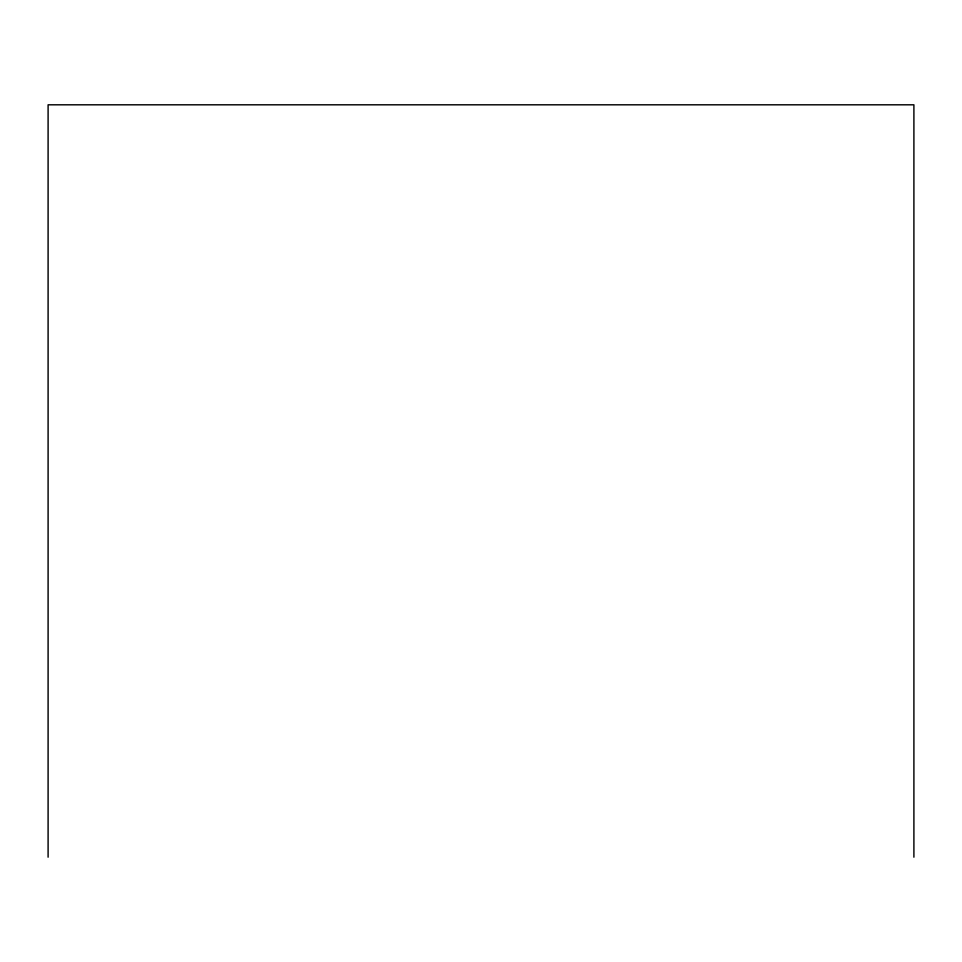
<?xml version="1.0" encoding="UTF-8"?>
<svg xmlns="http://www.w3.org/2000/svg" width="962" height="962" viewBox="0 0 962 962"><rect width="100%" height="100%" fill="white"/><g stroke="black" fill="none" stroke-linecap="round" stroke-linejoin="round"><path stroke-width="1.44" d="M913.9 857.19L913.9 104.81L48.1 104.81L48.1 857.19"/></g></svg>
